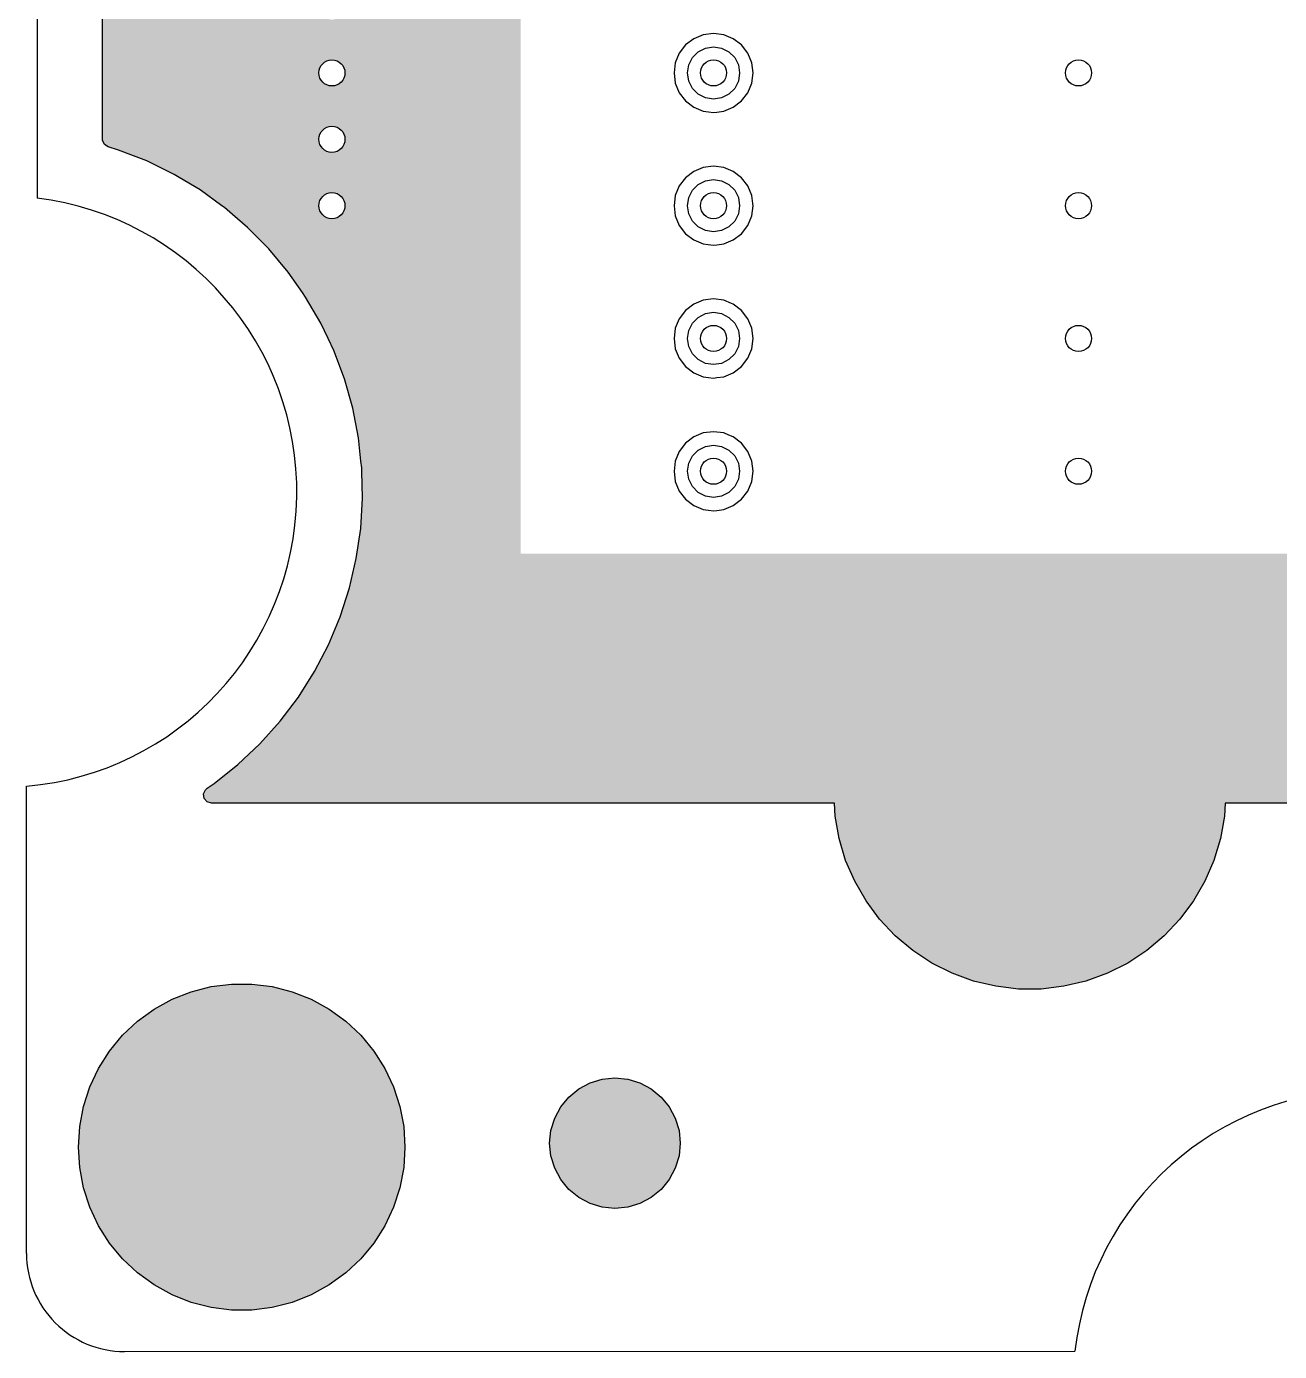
# Model space of a CAD drawing. Header units: millimetres. Extents: x -3894 to -3474, y -291 to 6.
# Drawn here: x -3656.71 to -3637.53, y -143.23 to -122.95 of the extents above; entities that cross this region are included whole.
import ezdxf

# ---------------------------------------------------------------- set-up
doc = ezdxf.new("R2010")
doc.units = ezdxf.units.MM
doc.layers.add('BLACK', color=7, linetype='Continuous')

msp = doc.modelspace()

# ---------------------------------------------------------------- hatches: boundary and pattern name
h = msp.add_hatch(color=256)
h.paths.add_polyline_path([(-3649.145, -120.234), (-3655.548, -120.234), (-3655.548, -121.63), (-3655.548, -123.662), (-3655.548, -124.675), (-3655.547, -124.692), (-3655.518, -124.756), (-3655.46, -124.794), (-3655.3, -124.842), (-3655.071, -124.931), (-3654.868, -125.01), (-3654.452, -125.215), (-3654.374, -125.262), (-3654.054, -125.453), (-3653.678, -125.724), (-3653.558, -125.827), (-3653.326, -126.026), (-3653.001, -126.356), (-3652.704, -126.712), (-3652.485, -127.024), (-3652.438, -127.092), (-3652.205, -127.492), (-3652.093, -127.726), (-3652.006, -127.911), (-3651.843, -128.345), (-3651.717, -128.791), (-3651.628, -129.246), (-3651.59, -129.602), (-3651.578, -129.707), (-3651.577, -129.758), (-3651.567, -130.171), (-3651.595, -130.633), (-3651.651, -131.02), (-3649.145, -131.02)])
h.paths.add_polyline_path([(-3651.835, -124.678, -1), (-3652.235, -124.678, -1)], flags=16)
h.paths.add_polyline_path([(-3652.235, -123.662, -1), (-3651.835, -123.662, -1)], flags=16)
h.paths.add_polyline_path([(-3651.835, -125.694, -1), (-3652.235, -125.694, -1)], flags=16)
h.paths.add_polyline_path([(-3652.235, -122.646, -1), (-3651.835, -122.646, -1)], flags=16)
h.paths.add_polyline_path([(-3652.235, -121.63, -1), (-3651.835, -121.63, -1)], flags=16)
h.paths.add_polyline_path([(-3652.235, -120.614, -1), (-3651.835, -120.614, -1)], flags=16)
for points in [[(-3649.145, -131.02), (-3651.651, -131.02), (-3651.662, -131.092), (-3651.766, -131.544), (-3651.908, -131.985), (-3652.087, -132.413), (-3652.301, -132.824), (-3652.548, -133.216), (-3652.828, -133.586), (-3653.137, -133.931), (-3653.474, -134.249), (-3653.837, -134.538), (-3653.901, -134.58), (-3653.947, -134.611), (-3653.972, -134.633), (-3654.001, -134.697), (-3653.991, -134.766), (-3653.945, -134.819), (-3653.878, -134.838), (-3649.145, -134.838)], [(-3636.858, -131.02), (-3649.145, -131.02), (-3649.145, -134.838), (-3644.343, -134.838), (-3644.331, -135.036), (-3644.271, -135.38), (-3644.171, -135.714), (-3644.032, -136.034), (-3643.858, -136.336), (-3643.65, -136.616), (-3643.41, -136.87), (-3643.143, -137.094), (-3642.852, -137.286), (-3642.54, -137.442), (-3642.212, -137.562), (-3641.873, -137.642), (-3641.526, -137.683), (-3641.177, -137.683), (-3640.831, -137.642), (-3640.491, -137.562), (-3640.163, -137.442), (-3639.852, -137.286), (-3639.56, -137.094), (-3639.293, -136.87), (-3639.053, -136.616), (-3638.845, -136.336), (-3638.671, -136.034), (-3638.532, -135.714), (-3638.432, -135.38), (-3638.372, -135.036), (-3638.36, -134.838), (-3636.858, -134.838)]]:
    msp.add_hatch(color=256).paths.add_polyline_path(points)
h = msp.add_hatch(color=256)
h.paths.add_polyline_path([(-3651.092, -141.023), (-3650.995, -140.724), (-3650.936, -140.416), (-3650.917, -140.103), (-3650.936, -139.789), (-3650.995, -139.481), (-3651.092, -139.182), (-3651.226, -138.898), (-3651.394, -138.633), (-3651.594, -138.391), (-3651.823, -138.176), (-3652.077, -137.992), (-3652.352, -137.841), (-3652.644, -137.725), (-3652.948, -137.647), (-3653.26, -137.608), (-3653.574, -137.608), (-3653.885, -137.647), (-3654.189, -137.725), (-3654.481, -137.841), (-3654.756, -137.992), (-3655.01, -138.176), (-3655.239, -138.391), (-3655.439, -138.633), (-3655.607, -138.898), (-3655.741, -139.182), (-3655.838, -139.481), (-3655.897, -139.789), (-3655.917, -140.103), (-3655.897, -140.416), (-3655.838, -140.724), (-3655.741, -141.023), (-3655.607, -141.307), (-3655.439, -141.572), (-3655.239, -141.814), (-3655.01, -142.029), (-3654.756, -142.213), (-3654.481, -142.365), (-3654.189, -142.48), (-3653.885, -142.558), (-3653.574, -142.598), (-3653.26, -142.598), (-3652.948, -142.558), (-3652.644, -142.48), (-3652.352, -142.365), (-3652.077, -142.213), (-3651.823, -142.029), (-3651.594, -141.814), (-3651.394, -141.572), (-3651.226, -141.307)])
h.paths.add_polyline_path([(-3646.702, -140.043), (-3646.721, -139.848), (-3646.778, -139.66), (-3646.87, -139.487), (-3646.994, -139.336), (-3647.146, -139.211), (-3647.319, -139.119), (-3647.506, -139.062), (-3647.702, -139.043), (-3647.897, -139.062), (-3648.084, -139.119), (-3648.257, -139.211), (-3648.409, -139.336), (-3648.533, -139.487), (-3648.625, -139.66), (-3648.682, -139.848), (-3648.702, -140.043), (-3648.682, -140.238), (-3648.625, -140.425), (-3648.533, -140.598), (-3648.409, -140.75), (-3648.257, -140.874), (-3648.084, -140.967), (-3647.897, -141.023), (-3647.702, -141.043), (-3647.506, -141.023), (-3647.319, -140.967), (-3647.146, -140.874), (-3646.994, -140.75), (-3646.87, -140.598), (-3646.778, -140.425), (-3646.721, -140.238)])
h.paths.add_polyline_path([(-3628.272, -135.38), (-3628.212, -135.036), (-3628.192, -134.688), (-3628.212, -134.339), (-3628.272, -133.996), (-3628.372, -133.662), (-3628.511, -133.341), (-3628.685, -133.039), (-3628.893, -132.759), (-3629.133, -132.506), (-3629.4, -132.281), (-3629.692, -132.09), (-3630.003, -131.933), (-3630.331, -131.814), (-3630.671, -131.733), (-3631.017, -131.693), (-3631.366, -131.693), (-3631.713, -131.733), (-3632.052, -131.814), (-3632.38, -131.933), (-3632.692, -132.09), (-3632.983, -132.281), (-3633.25, -132.506), (-3633.49, -132.759), (-3633.698, -133.039), (-3633.872, -133.341), (-3634.011, -133.662), (-3634.111, -133.996), (-3634.171, -134.339), (-3634.192, -134.688), (-3634.171, -135.036), (-3634.111, -135.38), (-3634.011, -135.714), (-3633.872, -136.034), (-3633.698, -136.336), (-3633.49, -136.616), (-3633.25, -136.87), (-3632.983, -137.094), (-3632.692, -137.286), (-3632.38, -137.442), (-3632.052, -137.562), (-3631.713, -137.642), (-3631.366, -137.683), (-3631.017, -137.683), (-3630.671, -137.642), (-3630.331, -137.562), (-3630.003, -137.442), (-3629.692, -137.286), (-3629.4, -137.094), (-3629.133, -136.87), (-3628.893, -136.616), (-3628.685, -136.336), (-3628.511, -136.034), (-3628.372, -135.714)])
h.paths.add_polyline_path([(-3616.011, -139.789), (-3616.07, -139.481), (-3616.167, -139.182), (-3616.301, -138.898), (-3616.469, -138.633), (-3616.669, -138.391), (-3616.898, -138.176), (-3617.152, -137.992), (-3617.427, -137.841), (-3617.719, -137.725), (-3618.023, -137.647), (-3618.335, -137.608), (-3618.649, -137.608), (-3618.96, -137.647), (-3619.264, -137.725), (-3619.556, -137.841), (-3619.831, -137.992), (-3620.085, -138.176), (-3620.314, -138.391), (-3620.514, -138.633), (-3620.682, -138.898), (-3620.816, -139.182), (-3620.913, -139.481), (-3620.972, -139.789), (-3620.992, -140.103), (-3620.972, -140.416), (-3620.913, -140.724), (-3620.816, -141.023), (-3620.682, -141.307), (-3620.514, -141.572), (-3620.314, -141.814), (-3620.085, -142.029), (-3619.831, -142.213), (-3619.556, -142.365), (-3619.264, -142.48), (-3618.96, -142.558), (-3618.649, -142.598), (-3618.335, -142.598), (-3618.023, -142.558), (-3617.719, -142.48), (-3617.427, -142.365), (-3617.152, -142.213), (-3616.898, -142.029), (-3616.669, -141.814), (-3616.469, -141.572), (-3616.301, -141.307), (-3616.167, -141.023), (-3616.07, -140.724), (-3616.011, -140.416), (-3615.992, -140.103)])
h.paths.add_polyline_path([(-3623.861, -140.238), (-3623.842, -140.043), (-3623.861, -139.848), (-3623.918, -139.66), (-3624.01, -139.487), (-3624.134, -139.336), (-3624.286, -139.211), (-3624.459, -139.119), (-3624.646, -139.062), (-3624.842, -139.043), (-3625.037, -139.062), (-3625.224, -139.119), (-3625.397, -139.211), (-3625.549, -139.336), (-3625.673, -139.487), (-3625.765, -139.66), (-3625.822, -139.848), (-3625.842, -140.043), (-3625.822, -140.238), (-3625.765, -140.425), (-3625.673, -140.598), (-3625.549, -140.75), (-3625.397, -140.874), (-3625.224, -140.967), (-3625.037, -141.023), (-3624.842, -141.043), (-3624.646, -141.023), (-3624.459, -140.967), (-3624.286, -140.874), (-3624.134, -140.75), (-3624.01, -140.598), (-3623.918, -140.425)])
h.paths.add_polyline_path([(-3623.918, -132.925), (-3623.861, -132.738), (-3623.842, -132.543), (-3623.861, -132.348), (-3623.918, -132.16), (-3624.01, -131.987), (-3624.134, -131.836), (-3624.286, -131.711), (-3624.459, -131.619), (-3624.646, -131.562), (-3624.842, -131.543), (-3625.037, -131.562), (-3625.224, -131.619), (-3625.397, -131.711), (-3625.549, -131.836), (-3625.673, -131.987), (-3625.765, -132.16), (-3625.822, -132.348), (-3625.842, -132.543), (-3625.822, -132.738), (-3625.765, -132.925), (-3625.673, -133.098), (-3625.549, -133.25), (-3625.397, -133.374), (-3625.224, -133.467), (-3625.037, -133.523), (-3624.842, -133.543), (-3624.646, -133.523), (-3624.459, -133.467), (-3624.286, -133.374), (-3624.134, -133.25), (-3624.01, -133.098)])

# ---------------------------------------------------------------- linework, layer by layer
at = {"layer": 'BLACK', "linetype": 'Continuous'}
for p, q in [((-3656.549, -114.561), (-3656.549, -125.58)), ((-3655.548, -123.662), (-3655.548, -121.63)), ((-3646.35, -123.077), (-3646.496, -123.138)), ((-3646.193, -123.057), (-3646.35, -123.077)), ((-3646.35, -123.077), (-3646.35, -123.077)), ((-3646.036, -123.077), (-3646.193, -123.057)), ((-3646.193, -123.057), (-3646.193, -123.057)), ((-3645.89, -123.138), (-3646.036, -123.077)), ((-3646.036, -123.077), (-3646.036, -123.077)), ((-3646.621, -123.234), (-3646.717, -123.36)), ((-3646.496, -123.138), (-3646.621, -123.234)), ((-3646.428, -123.339), (-3646.316, -123.282)), ((-3646.316, -123.282), (-3646.193, -123.262)), ((-3646.193, -123.262), (-3646.069, -123.282)), ((-3646.069, -123.282), (-3645.958, -123.339)), ((-3645.765, -123.234), (-3645.89, -123.138)), ((-3645.668, -123.36), (-3645.765, -123.234)), ((-3646.717, -123.36), (-3646.778, -123.506)), ((-3646.573, -123.539), (-3646.516, -123.427)), ((-3646.516, -123.427), (-3646.428, -123.339)), ((-3645.958, -123.339), (-3645.869, -123.427)), ((-3645.869, -123.427), (-3645.812, -123.539)), ((-3645.608, -123.506), (-3645.668, -123.36)), ((-3655.548, -124.675), (-3655.548, -123.662)), ((-3646.778, -123.506), (-3646.798, -123.662)), ((-3646.798, -123.662), (-3646.798, -123.662)), ((-3646.798, -123.662), (-3646.778, -123.819)), ((-3646.778, -123.506), (-3646.778, -123.506)), ((-3646.593, -123.662), (-3646.573, -123.539)), ((-3646.573, -123.786), (-3646.593, -123.662)), ((-3645.812, -123.539), (-3645.793, -123.662)), ((-3645.793, -123.662), (-3645.812, -123.786)), ((-3645.587, -123.662), (-3645.608, -123.506)), ((-3645.608, -123.819), (-3645.587, -123.662)), ((-3646.778, -123.819), (-3646.778, -123.819)), ((-3646.778, -123.819), (-3646.717, -123.965)), ((-3646.516, -123.898), (-3646.573, -123.786)), ((-3646.428, -123.986), (-3646.516, -123.898)), ((-3645.869, -123.898), (-3645.958, -123.986)), ((-3645.812, -123.786), (-3645.869, -123.898)), ((-3645.668, -123.965), (-3645.608, -123.819)), ((-3646.717, -123.965), (-3646.621, -124.091)), ((-3646.621, -124.091), (-3646.496, -124.187)), ((-3646.316, -124.043), (-3646.428, -123.986)), ((-3646.193, -124.062), (-3646.316, -124.043)), ((-3646.069, -124.043), (-3646.193, -124.062)), ((-3645.958, -123.986), (-3646.069, -124.043)), ((-3645.89, -124.187), (-3645.765, -124.091)), ((-3645.765, -124.091), (-3645.668, -123.965)), ((-3646.496, -124.187), (-3646.35, -124.247)), ((-3646.35, -124.247), (-3646.271, -124.258)), ((-3646.271, -124.258), (-3646.193, -124.268)), ((-3646.193, -124.268), (-3646.141, -124.261)), ((-3646.193, -124.268), (-3646.193, -124.268)), ((-3646.193, -124.268), (-3646.193, -124.268)), ((-3646.141, -124.261), (-3646.036, -124.247)), ((-3646.036, -124.247), (-3645.89, -124.187)), ((-3655.547, -124.692), (-3655.548, -124.675)), ((-3655.518, -124.756), (-3655.547, -124.692)), ((-3655.46, -124.794), (-3655.518, -124.756)), ((-3655.3, -124.842), (-3655.46, -124.794)), ((-3655.071, -124.931), (-3655.3, -124.842)), ((-3655.3, -124.842), (-3655.3, -124.842)), ((-3655.3, -124.842), (-3655.3, -124.842)), ((-3654.868, -125.01), (-3655.071, -124.931)), ((-3654.452, -125.215), (-3654.868, -125.01)), ((-3646.35, -125.109), (-3646.496, -125.17)), ((-3646.193, -125.089), (-3646.35, -125.109)), ((-3646.35, -125.109), (-3646.35, -125.109)), ((-3646.036, -125.109), (-3646.193, -125.089)), ((-3646.193, -125.089), (-3646.193, -125.089)), ((-3645.89, -125.17), (-3646.036, -125.109)), ((-3646.036, -125.109), (-3646.036, -125.109)), ((-3654.374, -125.262), (-3654.452, -125.215)), ((-3654.054, -125.453), (-3654.374, -125.262)), ((-3646.621, -125.266), (-3646.717, -125.392)), ((-3646.496, -125.17), (-3646.621, -125.266)), ((-3646.428, -125.371), (-3646.316, -125.314)), ((-3646.316, -125.314), (-3646.193, -125.294)), ((-3646.193, -125.294), (-3646.069, -125.314)), ((-3646.069, -125.314), (-3645.958, -125.371)), ((-3645.765, -125.266), (-3645.89, -125.17)), ((-3645.668, -125.392), (-3645.765, -125.266)), ((-3653.72, -125.694), (-3654.054, -125.453)), ((-3654.054, -125.453), (-3654.054, -125.453)), ((-3654.054, -125.453), (-3654.054, -125.453)), ((-3654.054, -125.453), (-3654.054, -125.453)), ((-3646.717, -125.392), (-3646.778, -125.538)), ((-3646.573, -125.571), (-3646.516, -125.459)), ((-3646.516, -125.459), (-3646.428, -125.371)), ((-3645.958, -125.371), (-3645.869, -125.459)), ((-3645.869, -125.459), (-3645.812, -125.571)), ((-3645.608, -125.538), (-3645.668, -125.392)), ((-3653.678, -125.724), (-3653.72, -125.694)), ((-3653.558, -125.827), (-3653.678, -125.724)), ((-3653.678, -125.724), (-3653.678, -125.724)), ((-3653.678, -125.724), (-3653.678, -125.724)), ((-3646.778, -125.538), (-3646.798, -125.694)), ((-3646.798, -125.694), (-3646.798, -125.694)), ((-3646.798, -125.694), (-3646.778, -125.851)), ((-3646.778, -125.538), (-3646.778, -125.538)), ((-3646.593, -125.694), (-3646.573, -125.571)), ((-3646.573, -125.818), (-3646.593, -125.694)), ((-3645.812, -125.571), (-3645.793, -125.694)), ((-3645.793, -125.694), (-3645.812, -125.818)), ((-3645.592, -125.659), (-3645.608, -125.538)), ((-3645.608, -125.538), (-3645.608, -125.538)), ((-3645.608, -125.851), (-3645.587, -125.694)), ((-3645.587, -125.694), (-3645.592, -125.659)), ((-3653.326, -126.026), (-3653.558, -125.827)), ((-3646.778, -125.851), (-3646.778, -125.851)), ((-3646.778, -125.851), (-3646.717, -125.997)), ((-3646.516, -125.93), (-3646.573, -125.818)), ((-3646.428, -126.018), (-3646.516, -125.93)), ((-3645.869, -125.93), (-3645.958, -126.018)), ((-3645.812, -125.818), (-3645.869, -125.93)), ((-3645.668, -125.997), (-3645.608, -125.851)), ((-3653.001, -126.356), (-3653.326, -126.026)), ((-3646.717, -125.997), (-3646.621, -126.123)), ((-3646.621, -126.123), (-3646.496, -126.219)), ((-3646.316, -126.075), (-3646.428, -126.018)), ((-3646.193, -126.094), (-3646.316, -126.075)), ((-3646.069, -126.075), (-3646.193, -126.094)), ((-3645.958, -126.018), (-3646.069, -126.075)), ((-3645.89, -126.219), (-3645.765, -126.123)), ((-3645.765, -126.123), (-3645.668, -125.997)), ((-3646.496, -126.219), (-3646.35, -126.279)), ((-3646.35, -126.279), (-3646.277, -126.289)), ((-3646.277, -126.289), (-3646.193, -126.3)), ((-3646.193, -126.3), (-3646.141, -126.293)), ((-3646.193, -126.3), (-3646.193, -126.3)), ((-3646.193, -126.3), (-3646.193, -126.3)), ((-3646.141, -126.293), (-3646.036, -126.279)), ((-3646.036, -126.279), (-3645.89, -126.219)), ((-3652.704, -126.712), (-3653.001, -126.356)), ((-3653.001, -126.356), (-3653.001, -126.356)), ((-3652.485, -127.024), (-3652.704, -126.712)), ((-3652.438, -127.092), (-3652.485, -127.024)), ((-3652.205, -127.492), (-3652.438, -127.092)), ((-3646.35, -127.141), (-3646.496, -127.202)), ((-3646.193, -127.121), (-3646.35, -127.141)), ((-3646.35, -127.141), (-3646.35, -127.141)), ((-3646.036, -127.141), (-3646.193, -127.121)), ((-3646.193, -127.121), (-3646.193, -127.121)), ((-3645.919, -127.19), (-3646.036, -127.141)), ((-3646.036, -127.141), (-3646.036, -127.141)), ((-3646.621, -127.298), (-3646.717, -127.424)), ((-3646.496, -127.202), (-3646.621, -127.298)), ((-3646.428, -127.403), (-3646.316, -127.346)), ((-3646.316, -127.346), (-3646.193, -127.326)), ((-3646.193, -127.326), (-3646.069, -127.346)), ((-3646.069, -127.346), (-3645.958, -127.403)), ((-3645.89, -127.202), (-3645.919, -127.19)), ((-3645.765, -127.298), (-3645.89, -127.202)), ((-3645.668, -127.424), (-3645.765, -127.298)), ((-3652.093, -127.726), (-3652.205, -127.492)), ((-3646.717, -127.424), (-3646.778, -127.57)), ((-3646.573, -127.603), (-3646.516, -127.491)), ((-3646.516, -127.491), (-3646.428, -127.403)), ((-3645.958, -127.403), (-3645.869, -127.491)), ((-3645.869, -127.491), (-3645.812, -127.603)), ((-3645.608, -127.57), (-3645.668, -127.424)), ((-3652.006, -127.911), (-3652.093, -127.726)), ((-3646.778, -127.57), (-3646.798, -127.726)), ((-3646.798, -127.726), (-3646.778, -127.883)), ((-3646.798, -127.726), (-3646.798, -127.726)), ((-3646.778, -127.57), (-3646.778, -127.57)), ((-3646.593, -127.726), (-3646.573, -127.603)), ((-3646.573, -127.85), (-3646.593, -127.726)), ((-3645.812, -127.603), (-3645.793, -127.726)), ((-3645.793, -127.726), (-3645.812, -127.85)), ((-3645.587, -127.726), (-3645.608, -127.57)), ((-3645.608, -127.883), (-3645.587, -127.726)), ((-3651.843, -128.345), (-3652.006, -127.911)), ((-3646.778, -127.883), (-3646.778, -127.883)), ((-3646.778, -127.883), (-3646.717, -128.029)), ((-3646.516, -127.962), (-3646.573, -127.85)), ((-3646.428, -128.05), (-3646.516, -127.962)), ((-3645.869, -127.962), (-3645.958, -128.05)), ((-3645.812, -127.85), (-3645.869, -127.962)), ((-3645.668, -128.029), (-3645.608, -127.883)), ((-3646.717, -128.029), (-3646.621, -128.155)), ((-3646.621, -128.155), (-3646.496, -128.251)), ((-3646.316, -128.107), (-3646.428, -128.05)), ((-3646.193, -128.126), (-3646.316, -128.107)), ((-3646.069, -128.107), (-3646.193, -128.126)), ((-3645.958, -128.05), (-3646.069, -128.107)), ((-3645.89, -128.251), (-3645.765, -128.155)), ((-3645.765, -128.155), (-3645.668, -128.029)), ((-3651.717, -128.791), (-3651.843, -128.345)), ((-3646.496, -128.251), (-3646.35, -128.311)), ((-3646.35, -128.311), (-3646.271, -128.322)), ((-3646.271, -128.322), (-3646.193, -128.332)), ((-3646.193, -128.332), (-3646.141, -128.325)), ((-3646.193, -128.332), (-3646.193, -128.332)), ((-3646.193, -128.332), (-3646.193, -128.332)), ((-3646.141, -128.325), (-3646.036, -128.311)), ((-3646.036, -128.311), (-3645.89, -128.251)), ((-3651.628, -129.246), (-3651.717, -128.791)), ((-3646.35, -129.173), (-3646.496, -129.234)), ((-3646.193, -129.153), (-3646.35, -129.173)), ((-3646.35, -129.173), (-3646.35, -129.173)), ((-3646.036, -129.173), (-3646.193, -129.153)), ((-3646.193, -129.153), (-3646.193, -129.153)), ((-3645.96, -129.205), (-3646.036, -129.173)), ((-3646.036, -129.173), (-3646.036, -129.173)), ((-3651.59, -129.602), (-3651.628, -129.246)), ((-3651.628, -129.246), (-3651.628, -129.246)), ((-3651.628, -129.246), (-3651.628, -129.246)), ((-3646.621, -129.33), (-3646.717, -129.456)), ((-3646.496, -129.234), (-3646.621, -129.33)), ((-3646.428, -129.435), (-3646.316, -129.378)), ((-3646.316, -129.378), (-3646.193, -129.358)), ((-3646.193, -129.358), (-3646.069, -129.378)), ((-3646.069, -129.378), (-3645.958, -129.435)), ((-3645.89, -129.234), (-3645.96, -129.205)), ((-3645.765, -129.33), (-3645.89, -129.234)), ((-3645.668, -129.456), (-3645.765, -129.33)), ((-3646.717, -129.456), (-3646.778, -129.602)), ((-3646.573, -129.635), (-3646.516, -129.523)), ((-3646.516, -129.523), (-3646.428, -129.435)), ((-3645.958, -129.435), (-3645.869, -129.523)), ((-3645.869, -129.523), (-3645.812, -129.635)), ((-3645.608, -129.602), (-3645.668, -129.456)), ((-3651.578, -129.707), (-3651.59, -129.602)), ((-3651.577, -129.758), (-3651.578, -129.707)), ((-3651.567, -130.171), (-3651.577, -129.758)), ((-3646.778, -129.602), (-3646.798, -129.758)), ((-3646.798, -129.758), (-3646.778, -129.915)), ((-3646.798, -129.758), (-3646.798, -129.758)), ((-3646.778, -129.602), (-3646.778, -129.602)), ((-3646.593, -129.758), (-3646.573, -129.635)), ((-3646.573, -129.882), (-3646.593, -129.758)), ((-3645.812, -129.635), (-3645.793, -129.758)), ((-3645.793, -129.758), (-3645.812, -129.882)), ((-3645.587, -129.758), (-3645.608, -129.602)), ((-3645.608, -129.915), (-3645.587, -129.758)), ((-3646.778, -129.915), (-3646.778, -129.915)), ((-3646.778, -129.915), (-3646.717, -130.061)), ((-3646.516, -129.994), (-3646.573, -129.882)), ((-3645.812, -129.882), (-3645.869, -129.994)), ((-3645.668, -130.061), (-3645.608, -129.915)), ((-3651.595, -130.633), (-3651.567, -130.171)), ((-3646.717, -130.061), (-3646.621, -130.187)), ((-3646.621, -130.187), (-3646.496, -130.283)), ((-3646.428, -130.082), (-3646.516, -129.994)), ((-3646.316, -130.139), (-3646.428, -130.082)), ((-3646.193, -130.158), (-3646.316, -130.139)), ((-3646.069, -130.139), (-3646.193, -130.158)), ((-3645.958, -130.082), (-3646.069, -130.139)), ((-3645.869, -129.994), (-3645.958, -130.082)), ((-3645.89, -130.283), (-3645.765, -130.187)), ((-3645.765, -130.187), (-3645.668, -130.061)), ((-3646.496, -130.283), (-3646.35, -130.343)), ((-3646.35, -130.343), (-3646.271, -130.354)), ((-3646.271, -130.354), (-3646.193, -130.364)), ((-3646.193, -130.364), (-3646.141, -130.357)), ((-3646.193, -130.364), (-3646.193, -130.364)), ((-3646.193, -130.364), (-3646.193, -130.364)), ((-3646.141, -130.357), (-3646.036, -130.343)), ((-3646.036, -130.343), (-3645.89, -130.283)), ((-3651.662, -131.092), (-3651.595, -130.633)), ((-3651.766, -131.544), (-3651.662, -131.092)), ((-3651.908, -131.985), (-3651.766, -131.544)), ((-3652.087, -132.413), (-3651.908, -131.985)), ((-3652.301, -132.824), (-3652.087, -132.413)), ((-3652.548, -133.216), (-3652.301, -132.824)), ((-3652.828, -133.586), (-3652.548, -133.216)), ((-3653.137, -133.931), (-3652.828, -133.586)), ((-3653.474, -134.249), (-3653.137, -133.931)), ((-3653.837, -134.538), (-3653.474, -134.249)), ((-3656.711, -141.731), (-3656.711, -134.578)), ((-3654.001, -134.697), (-3653.972, -134.633)), ((-3653.972, -134.633), (-3653.947, -134.611)), ((-3653.947, -134.611), (-3653.901, -134.58)), ((-3653.901, -134.58), (-3653.837, -134.538)), ((-3653.991, -134.766), (-3654.001, -134.697)), ((-3653.945, -134.819), (-3653.991, -134.766)), ((-3653.878, -134.838), (-3653.945, -134.819)), ((-3644.343, -134.838), (-3653.878, -134.838)), ((-3644.331, -135.036), (-3644.343, -134.838)), ((-3638.36, -134.838), (-3638.372, -135.036)), ((-3635.32, -134.838), (-3638.36, -134.838)), ((-3644.271, -135.38), (-3644.331, -135.036)), ((-3638.372, -135.036), (-3638.432, -135.38)), ((-3644.171, -135.714), (-3644.271, -135.38)), ((-3638.432, -135.38), (-3638.532, -135.714)), ((-3644.032, -136.034), (-3644.171, -135.714)), ((-3638.532, -135.714), (-3638.671, -136.034)), ((-3643.858, -136.336), (-3644.032, -136.034)), ((-3638.671, -136.034), (-3638.845, -136.336)), ((-3643.65, -136.616), (-3643.858, -136.336)), ((-3638.845, -136.336), (-3639.053, -136.616)), ((-3643.41, -136.87), (-3643.65, -136.616)), ((-3639.053, -136.616), (-3639.293, -136.87)), ((-3643.143, -137.094), (-3643.41, -136.87)), ((-3639.293, -136.87), (-3639.56, -137.094)), ((-3642.852, -137.286), (-3643.143, -137.094)), ((-3642.54, -137.442), (-3642.852, -137.286)), ((-3639.852, -137.286), (-3640.163, -137.442)), ((-3639.56, -137.094), (-3639.852, -137.286)), ((-3642.212, -137.562), (-3642.54, -137.442)), ((-3640.163, -137.442), (-3640.491, -137.562)), ((-3654.189, -137.725), (-3653.885, -137.647)), ((-3653.885, -137.647), (-3653.574, -137.608)), ((-3653.574, -137.608), (-3653.26, -137.608)), ((-3653.26, -137.608), (-3652.948, -137.647)), ((-3652.948, -137.647), (-3652.644, -137.725)), ((-3641.873, -137.642), (-3642.212, -137.562)), ((-3641.526, -137.683), (-3641.873, -137.642)), ((-3641.177, -137.683), (-3641.526, -137.683)), ((-3640.831, -137.642), (-3641.177, -137.683)), ((-3640.491, -137.562), (-3640.831, -137.642)), ((-3654.756, -137.992), (-3654.481, -137.841)), ((-3654.481, -137.841), (-3654.189, -137.725)), ((-3652.644, -137.725), (-3652.352, -137.841)), ((-3652.352, -137.841), (-3652.077, -137.992)), ((-3655.01, -138.176), (-3654.756, -137.992)), ((-3652.077, -137.992), (-3651.823, -138.176)), ((-3655.239, -138.391), (-3655.01, -138.176)), ((-3651.823, -138.176), (-3651.594, -138.391)), ((-3655.439, -138.633), (-3655.239, -138.391)), ((-3651.594, -138.391), (-3651.394, -138.633)), ((-3655.607, -138.898), (-3655.439, -138.633)), ((-3651.394, -138.633), (-3651.226, -138.898)), ((-3655.741, -139.182), (-3655.607, -138.898)), ((-3651.226, -138.898), (-3651.092, -139.182)), ((-3648.084, -139.119), (-3647.897, -139.062)), ((-3647.897, -139.062), (-3647.702, -139.043)), ((-3647.702, -139.043), (-3647.506, -139.062)), ((-3647.506, -139.062), (-3647.319, -139.119)), ((-3655.838, -139.481), (-3655.741, -139.182)), ((-3651.092, -139.182), (-3650.995, -139.481)), ((-3648.409, -139.336), (-3648.257, -139.211)), ((-3648.257, -139.211), (-3648.084, -139.119)), ((-3647.319, -139.119), (-3647.146, -139.211)), ((-3647.146, -139.211), (-3646.994, -139.336)), ((-3655.897, -139.789), (-3655.838, -139.481)), ((-3650.995, -139.481), (-3650.936, -139.789)), ((-3648.625, -139.66), (-3648.533, -139.487)), ((-3648.533, -139.487), (-3648.409, -139.336)), ((-3646.994, -139.336), (-3646.87, -139.487)), ((-3646.87, -139.487), (-3646.778, -139.66)), ((-3648.682, -139.848), (-3648.625, -139.66)), ((-3646.778, -139.66), (-3646.721, -139.848)), ((-3655.917, -140.103), (-3655.897, -139.789)), ((-3650.936, -139.789), (-3650.917, -140.103)), ((-3648.702, -140.043), (-3648.682, -139.848)), ((-3646.721, -139.848), (-3646.702, -140.043)), ((-3655.897, -140.416), (-3655.917, -140.103)), ((-3650.917, -140.103), (-3650.936, -140.416)), ((-3648.682, -140.238), (-3648.702, -140.043)), ((-3646.702, -140.043), (-3646.721, -140.238)), ((-3648.625, -140.425), (-3648.682, -140.238)), ((-3646.721, -140.238), (-3646.778, -140.425)), ((-3655.838, -140.724), (-3655.897, -140.416)), ((-3650.936, -140.416), (-3650.995, -140.724)), ((-3648.533, -140.598), (-3648.625, -140.425)), ((-3646.778, -140.425), (-3646.87, -140.598)), ((-3655.741, -141.023), (-3655.838, -140.724)), ((-3650.995, -140.724), (-3651.092, -141.023)), ((-3648.409, -140.75), (-3648.533, -140.598)), ((-3646.87, -140.598), (-3646.994, -140.75)), ((-3648.257, -140.874), (-3648.409, -140.75)), ((-3648.084, -140.967), (-3648.257, -140.874)), ((-3647.146, -140.874), (-3647.319, -140.967)), ((-3646.994, -140.75), (-3647.146, -140.874)), ((-3655.607, -141.307), (-3655.741, -141.023)), ((-3651.092, -141.023), (-3651.226, -141.307)), ((-3647.897, -141.023), (-3648.084, -140.967)), ((-3647.702, -141.043), (-3647.897, -141.023)), ((-3647.506, -141.023), (-3647.702, -141.043)), ((-3647.319, -140.967), (-3647.506, -141.023)), ((-3655.439, -141.572), (-3655.607, -141.307)), ((-3651.226, -141.307), (-3651.394, -141.572)), ((-3655.239, -141.814), (-3655.439, -141.572)), ((-3651.394, -141.572), (-3651.594, -141.814)), ((-3655.01, -142.029), (-3655.239, -141.814)), ((-3651.594, -141.814), (-3651.823, -142.029)), ((-3654.756, -142.213), (-3655.01, -142.029)), ((-3651.823, -142.029), (-3652.077, -142.213)), ((-3654.481, -142.365), (-3654.756, -142.213)), ((-3652.077, -142.213), (-3652.352, -142.365)), ((-3654.189, -142.48), (-3654.481, -142.365)), ((-3653.885, -142.558), (-3654.189, -142.48)), ((-3653.574, -142.598), (-3653.885, -142.558)), ((-3652.948, -142.558), (-3653.26, -142.598)), ((-3652.644, -142.48), (-3652.948, -142.558)), ((-3652.352, -142.365), (-3652.644, -142.48)), ((-3653.26, -142.598), (-3653.574, -142.598)), ((-3655.211, -143.231), (-3640.66, -143.228))]:
    msp.add_line(p, q, dxfattribs=at)
at = {"layer": 'BLACK'}
for centre in [(-3652.035, -123.662), (-3646.193, -123.662), (-3640.605, -123.662), (-3652.035, -124.678), (-3652.035, -125.694), (-3646.193, -125.694), (-3640.605, -125.694), (-3646.193, -127.726), (-3640.605, -127.726), (-3646.193, -129.758), (-3640.605, -129.758)]:
    msp.add_circle(centre, 0.2, dxfattribs=at)
for centre, radius, start, end in [((-3657.096, -130.071), 4.524, 274.8762, 83.0596), ((-3636.188, -143.731), 4.5, 6.4024, 173.5822), ((-3655.211, -141.731), 1.5, 180.0009, 270.0022)]:
    msp.add_arc(centre, radius, start, end, dxfattribs=at)

doc.saveas('drawing.dxf')
